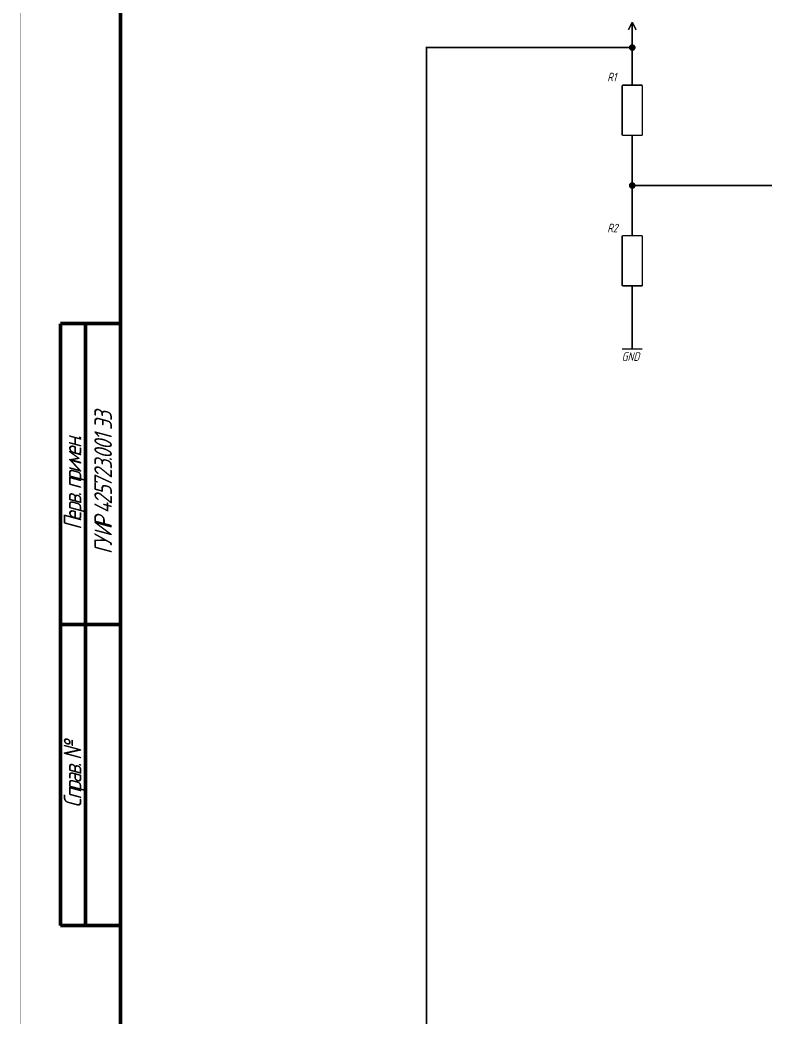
# Model space of a CAD drawing. Header units: millimetres. Extents: x 0 to 841, y 0 to 594.
# Drawn here: x 0 to 148.5, y 153.8 to 352.5 of the extents above; entities that cross this region are included whole.
import ezdxf

# ---------------------------------------------------------------- set-up
doc = ezdxf.new("R2010")
doc.units = ezdxf.units.MM
doc.layers.add('Sheet', color=255, linetype='Continuous')
doc.styles.get("Standard").update_dxf_attribs({"font": '', "oblique": 15})
doc.styles.get('Standard').set_extended_font_data('GOST type A')

msp = doc.modelspace()

# ---------------------------------------------------------------- linework, layer by layer
at = {"layer": 'Sheet', "color": 18, "true_color": 0x000000, "const_width": 0.0991}
msp.add_lwpolyline([(0, 593.96), (0, 0), (841, 0), (841, 593.96), (0, 593.96), (0, 593.96)], close=True, dxfattribs=at)
msp.add_lwpolyline([(0, 593.96), (0, 0), (841, 0), (841, 593.96), (0, 593.96), (0, 593.96)], close=True, dxfattribs=at)
at = {"layer": 'Sheet', "color": 18, "true_color": 0x000000}
for points, const_width in [([(20, 5.02), (20, 588.96)], 0.749), ([(122, 352.03), (121.24, 350.51)], 0.3), ([(122, 352.03), (122.77, 350.51)], 0.3), ([(122, 349.49), (122, 352.03)], 0.3), ([(122, 349.49), (122, 346.99), (122, 344.5)], 0.3), ([(78.51, 72.01), (78.51, 72.01), (81, 72.01), (81, 74.52), (81, 74.52), (81, 346.99), (122.01, 346.99)], 0.3), ([(121.5, 346.99), (121.5, 347.02), (121.5, 347.05), (121.51, 347.07), (121.51, 347.09), (121.51, 347.12), (121.52, 347.14), (121.53, 347.17), (121.54, 347.19), (121.54, 347.22), (121.56, 347.24), (121.57, 347.25), (121.59, 347.27), (121.6, 347.3), (121.61, 347.32), (121.63, 347.33), (121.65, 347.35), (121.67, 347.36), (121.68, 347.38), (121.7, 347.4), (121.72, 347.41), (121.75, 347.43), (121.76, 347.44), (121.78, 347.45), (121.8, 347.45), (121.82, 347.46), (121.86, 347.47), (121.88, 347.49), (121.9, 347.49), (121.93, 347.49), (121.95, 347.5), (121.98, 347.5), (122, 347.5)], 0.3), ([(121.5, 346.99), (121.5, 347.02), (121.5, 347.05), (121.51, 347.07), (121.51, 347.09), (121.51, 347.12), (121.52, 347.14), (121.53, 347.17), (121.54, 347.19), (121.54, 347.22), (121.56, 347.24), (121.57, 347.25), (121.59, 347.27), (121.6, 347.3), (121.61, 347.32), (121.63, 347.33), (121.65, 347.35), (121.67, 347.36), (121.68, 347.38), (121.7, 347.4), (121.72, 347.41), (121.75, 347.43), (121.76, 347.44), (121.78, 347.45), (121.8, 347.45), (121.82, 347.46), (121.86, 347.47), (121.88, 347.49), (121.9, 347.49), (121.93, 347.49), (121.95, 347.5), (121.98, 347.5), (122, 347.5)], 0.3), ([(121.5, 346.99), (121.5, 347.02), (121.5, 347.05), (121.51, 347.07), (121.51, 347.09), (121.51, 347.12), (121.52, 347.14), (121.53, 347.17), (121.54, 347.19), (121.54, 347.22), (121.56, 347.24), (121.57, 347.25), (121.59, 347.27), (121.6, 347.3), (121.61, 347.32), (121.63, 347.33), (121.65, 347.35), (121.67, 347.36), (121.68, 347.38), (121.7, 347.4), (121.72, 347.41), (121.75, 347.43), (121.76, 347.44), (121.78, 347.45), (121.8, 347.45), (121.82, 347.46), (121.86, 347.47), (121.88, 347.49), (121.9, 347.49), (121.93, 347.49), (121.95, 347.5), (121.98, 347.5), (122, 347.5)], 0.3), ([(121.5, 346.99), (121.5, 347.02), (121.5, 347.05), (121.51, 347.07), (121.51, 347.09), (121.51, 347.12), (121.52, 347.14), (121.53, 347.17), (121.54, 347.19), (121.54, 347.22), (121.56, 347.24), (121.57, 347.25), (121.59, 347.27), (121.6, 347.3), (121.61, 347.32), (121.63, 347.33), (121.65, 347.35), (121.67, 347.36), (121.68, 347.38), (121.7, 347.4), (121.72, 347.41), (121.75, 347.43), (121.76, 347.44), (121.78, 347.45), (121.8, 347.45), (121.82, 347.46), (121.86, 347.47), (121.88, 347.49), (121.9, 347.49), (121.93, 347.49), (121.95, 347.5), (121.98, 347.5), (122, 347.5)], 0.3), ([(121.5, 346.99), (121.5, 347.02), (121.5, 347.05), (121.51, 347.07), (121.51, 347.09), (121.51, 347.12), (121.52, 347.14), (121.53, 347.17), (121.54, 347.19), (121.54, 347.22), (121.56, 347.24), (121.57, 347.25), (121.59, 347.27), (121.6, 347.3), (121.61, 347.32), (121.63, 347.33), (121.65, 347.35), (121.67, 347.36), (121.68, 347.38), (121.7, 347.4), (121.72, 347.41), (121.75, 347.43), (121.76, 347.44), (121.78, 347.45), (121.8, 347.45), (121.82, 347.46), (121.86, 347.47), (121.88, 347.49), (121.9, 347.49), (121.93, 347.49), (121.95, 347.5), (121.98, 347.5), (122, 347.5)], 0.3), ([(121.5, 346.99), (121.5, 347.02), (121.5, 347.05), (121.51, 347.07), (121.51, 347.09), (121.51, 347.12), (121.52, 347.14), (121.53, 347.17), (121.54, 347.19), (121.54, 347.22), (121.56, 347.24), (121.57, 347.25), (121.59, 347.27), (121.6, 347.3), (121.61, 347.32), (121.63, 347.33), (121.65, 347.35), (121.67, 347.36), (121.68, 347.38), (121.7, 347.4), (121.72, 347.41), (121.75, 347.43), (121.76, 347.44), (121.78, 347.45), (121.8, 347.45), (121.82, 347.46), (121.86, 347.47), (121.88, 347.49), (121.9, 347.49), (121.93, 347.49), (121.95, 347.5), (121.98, 347.5), (122, 347.5)], 0.3), ([(121.5, 346.99), (121.5, 347.02), (121.5, 347.05), (121.51, 347.07), (121.51, 347.09), (121.51, 347.12), (121.52, 347.14), (121.53, 347.17), (121.54, 347.19), (121.54, 347.22), (121.56, 347.24), (121.57, 347.25), (121.59, 347.27), (121.6, 347.3), (121.61, 347.32), (121.63, 347.33), (121.65, 347.35), (121.67, 347.36), (121.68, 347.38), (121.7, 347.4), (121.72, 347.41), (121.75, 347.43), (121.76, 347.44), (121.78, 347.45), (121.8, 347.45), (121.82, 347.46), (121.86, 347.47), (121.88, 347.49), (121.9, 347.49), (121.93, 347.49), (121.95, 347.5), (121.98, 347.5), (122, 347.5)], 0.3), ([(121.5, 346.99), (121.5, 347.02), (121.5, 347.05), (121.51, 347.07), (121.51, 347.09), (121.51, 347.12), (121.52, 347.14), (121.53, 347.17), (121.54, 347.19), (121.54, 347.22), (121.56, 347.24), (121.57, 347.25), (121.59, 347.27), (121.6, 347.3), (121.61, 347.32), (121.63, 347.33), (121.65, 347.35), (121.67, 347.36), (121.68, 347.38), (121.7, 347.4), (121.72, 347.41), (121.75, 347.43), (121.76, 347.44), (121.78, 347.45), (121.8, 347.45), (121.82, 347.46), (121.86, 347.47), (121.88, 347.49), (121.9, 347.49), (121.93, 347.49), (121.95, 347.5), (121.98, 347.5), (122, 347.5)], 0.3), ([(122, 346.48), (121.98, 346.48), (121.95, 346.48), (121.93, 346.49), (121.9, 346.49), (121.88, 346.49), (121.86, 346.5), (121.82, 346.51), (121.8, 346.52), (121.78, 346.53), (121.76, 346.54), (121.75, 346.56), (121.72, 346.57), (121.7, 346.58), (121.68, 346.6), (121.67, 346.61), (121.65, 346.63), (121.63, 346.65), (121.61, 346.67), (121.6, 346.69), (121.59, 346.7), (121.57, 346.72), (121.56, 346.75), (121.54, 346.77), (121.54, 346.79), (121.53, 346.81), (121.52, 346.84), (121.51, 346.87), (121.51, 346.89), (121.51, 346.91), (121.5, 346.94), (121.5, 346.97), (121.5, 346.99)], 0.3), ([(121.5, 346.99), (121.5, 346.99)], 0.3), ([(122, 346.48), (121.98, 346.48), (121.95, 346.48), (121.93, 346.49), (121.9, 346.49), (121.88, 346.49), (121.86, 346.5), (121.82, 346.51), (121.8, 346.52), (121.78, 346.53), (121.76, 346.54), (121.75, 346.56), (121.72, 346.57), (121.7, 346.58), (121.68, 346.6), (121.67, 346.61), (121.65, 346.63), (121.63, 346.65), (121.61, 346.67), (121.6, 346.69), (121.59, 346.7), (121.57, 346.72), (121.56, 346.75), (121.54, 346.77), (121.54, 346.79), (121.53, 346.81), (121.52, 346.84), (121.51, 346.87), (121.51, 346.89), (121.51, 346.91), (121.5, 346.94), (121.5, 346.97), (121.5, 346.99)], 0.3), ([(121.5, 346.99), (121.5, 346.99)], 0.3), ([(122, 346.48), (121.98, 346.48), (121.95, 346.48), (121.93, 346.49), (121.9, 346.49), (121.88, 346.49), (121.86, 346.5), (121.82, 346.51), (121.8, 346.52), (121.78, 346.53), (121.76, 346.54), (121.75, 346.56), (121.72, 346.57), (121.7, 346.58), (121.68, 346.6), (121.67, 346.61), (121.65, 346.63), (121.63, 346.65), (121.61, 346.67), (121.6, 346.69), (121.59, 346.7), (121.57, 346.72), (121.56, 346.75), (121.54, 346.77), (121.54, 346.79), (121.53, 346.81), (121.52, 346.84), (121.51, 346.87), (121.51, 346.89), (121.51, 346.91), (121.5, 346.94), (121.5, 346.97), (121.5, 346.99)], 0.3), ([(121.5, 346.99), (121.5, 346.99)], 0.3), ([(122, 346.48), (121.98, 346.48), (121.95, 346.48), (121.93, 346.49), (121.9, 346.49), (121.88, 346.49), (121.86, 346.5), (121.82, 346.51), (121.8, 346.52), (121.78, 346.53), (121.76, 346.54), (121.75, 346.56), (121.72, 346.57), (121.7, 346.58), (121.68, 346.6), (121.67, 346.61), (121.65, 346.63), (121.63, 346.65), (121.61, 346.67), (121.6, 346.69), (121.59, 346.7), (121.57, 346.72), (121.56, 346.75), (121.54, 346.77), (121.54, 346.79), (121.53, 346.81), (121.52, 346.84), (121.51, 346.87), (121.51, 346.89), (121.51, 346.91), (121.5, 346.94), (121.5, 346.97), (121.5, 346.99)], 0.3), ([(121.5, 346.99), (121.5, 346.99)], 0.3), ([(122, 346.48), (121.98, 346.48), (121.95, 346.48), (121.93, 346.49), (121.9, 346.49), (121.88, 346.49), (121.86, 346.5), (121.82, 346.51), (121.8, 346.52), (121.78, 346.53), (121.76, 346.54), (121.75, 346.56), (121.72, 346.57), (121.7, 346.58), (121.68, 346.6), (121.67, 346.61), (121.65, 346.63), (121.63, 346.65), (121.61, 346.67), (121.6, 346.69), (121.59, 346.7), (121.57, 346.72), (121.56, 346.75), (121.54, 346.77), (121.54, 346.79), (121.53, 346.81), (121.52, 346.84), (121.51, 346.87), (121.51, 346.89), (121.51, 346.91), (121.5, 346.94), (121.5, 346.97), (121.5, 346.99)], 0.3), ([(121.5, 346.99), (121.5, 346.99)], 0.3), ([(122, 346.48), (121.98, 346.48), (121.95, 346.48), (121.93, 346.49), (121.9, 346.49), (121.88, 346.49), (121.86, 346.5), (121.82, 346.51), (121.8, 346.52), (121.78, 346.53), (121.76, 346.54), (121.75, 346.56), (121.72, 346.57), (121.7, 346.58), (121.68, 346.6), (121.67, 346.61), (121.65, 346.63), (121.63, 346.65), (121.61, 346.67), (121.6, 346.69), (121.59, 346.7), (121.57, 346.72), (121.56, 346.75), (121.54, 346.77), (121.54, 346.79), (121.53, 346.81), (121.52, 346.84), (121.51, 346.87), (121.51, 346.89), (121.51, 346.91), (121.5, 346.94), (121.5, 346.97), (121.5, 346.99)], 0.3), ([(121.5, 346.99), (121.5, 346.99)], 0.3), ([(122, 346.48), (121.98, 346.48), (121.95, 346.48), (121.93, 346.49), (121.9, 346.49), (121.88, 346.49), (121.86, 346.5), (121.82, 346.51), (121.8, 346.52), (121.78, 346.53), (121.76, 346.54), (121.75, 346.56), (121.72, 346.57), (121.7, 346.58), (121.68, 346.6), (121.67, 346.61), (121.65, 346.63), (121.63, 346.65), (121.61, 346.67), (121.6, 346.69), (121.59, 346.7), (121.57, 346.72), (121.56, 346.75), (121.54, 346.77), (121.54, 346.79), (121.53, 346.81), (121.52, 346.84), (121.51, 346.87), (121.51, 346.89), (121.51, 346.91), (121.5, 346.94), (121.5, 346.97), (121.5, 346.99)], 0.3), ([(121.5, 346.99), (121.5, 346.99)], 0.3), ([(122, 346.48), (121.98, 346.48), (121.95, 346.48), (121.93, 346.49), (121.9, 346.49), (121.88, 346.49), (121.86, 346.5), (121.82, 346.51), (121.8, 346.52), (121.78, 346.53), (121.76, 346.54), (121.75, 346.56), (121.72, 346.57), (121.7, 346.58), (121.68, 346.6), (121.67, 346.61), (121.65, 346.63), (121.63, 346.65), (121.61, 346.67), (121.6, 346.69), (121.59, 346.7), (121.57, 346.72), (121.56, 346.75), (121.54, 346.77), (121.54, 346.79), (121.53, 346.81), (121.52, 346.84), (121.51, 346.87), (121.51, 346.89), (121.51, 346.91), (121.5, 346.94), (121.5, 346.97), (121.5, 346.99)], 0.3), ([(121.5, 346.99), (121.5, 346.99)], 0.3), ([(122, 347.5), (122, 347.5)], 0.3), ([(122, 347.5), (122.03, 347.5), (122.06, 347.5), (122.08, 347.49), (122.1, 347.49), (122.13, 347.49), (122.16, 347.47), (122.18, 347.46), (122.21, 347.45), (122.23, 347.45), (122.25, 347.44), (122.27, 347.43), (122.29, 347.41), (122.31, 347.4), (122.33, 347.38), (122.35, 347.36), (122.36, 347.35), (122.38, 347.33), (122.4, 347.32), (122.42, 347.3), (122.43, 347.27), (122.44, 347.25), (122.45, 347.24), (122.46, 347.22), (122.47, 347.19), (122.49, 347.17), (122.5, 347.14), (122.51, 347.12), (122.51, 347.09), (122.51, 347.07), (122.52, 347.05), (122.52, 347.02), (122.52, 346.99)], 0.3), ([(122, 347.5), (122, 347.5)], 0.3), ([(122, 347.5), (122.03, 347.5), (122.06, 347.5), (122.08, 347.49), (122.1, 347.49), (122.13, 347.49), (122.16, 347.47), (122.18, 347.46), (122.21, 347.45), (122.23, 347.45), (122.25, 347.44), (122.27, 347.43), (122.29, 347.41), (122.31, 347.4), (122.33, 347.38), (122.35, 347.36), (122.36, 347.35), (122.38, 347.33), (122.4, 347.32), (122.42, 347.3), (122.43, 347.27), (122.44, 347.25), (122.45, 347.24), (122.46, 347.22), (122.47, 347.19), (122.49, 347.17), (122.5, 347.14), (122.51, 347.12), (122.51, 347.09), (122.51, 347.07), (122.52, 347.05), (122.52, 347.02), (122.52, 346.99)], 0.3), ([(122, 347.5), (122, 347.5)], 0.3), ([(122, 347.5), (122.03, 347.5), (122.06, 347.5), (122.08, 347.49), (122.1, 347.49), (122.13, 347.49), (122.16, 347.47), (122.18, 347.46), (122.21, 347.45), (122.23, 347.45), (122.25, 347.44), (122.27, 347.43), (122.29, 347.41), (122.31, 347.4), (122.33, 347.38), (122.35, 347.36), (122.36, 347.35), (122.38, 347.33), (122.4, 347.32), (122.42, 347.3), (122.43, 347.27), (122.44, 347.25), (122.45, 347.24), (122.46, 347.22), (122.47, 347.19), (122.49, 347.17), (122.5, 347.14), (122.51, 347.12), (122.51, 347.09), (122.51, 347.07), (122.52, 347.05), (122.52, 347.02), (122.52, 346.99)], 0.3), ([(122, 347.5), (122, 347.5)], 0.3), ([(122, 347.5), (122.03, 347.5), (122.06, 347.5), (122.08, 347.49), (122.1, 347.49), (122.13, 347.49), (122.16, 347.47), (122.18, 347.46), (122.21, 347.45), (122.23, 347.45), (122.25, 347.44), (122.27, 347.43), (122.29, 347.41), (122.31, 347.4), (122.33, 347.38), (122.35, 347.36), (122.36, 347.35), (122.38, 347.33), (122.4, 347.32), (122.42, 347.3), (122.43, 347.27), (122.44, 347.25), (122.45, 347.24), (122.46, 347.22), (122.47, 347.19), (122.49, 347.17), (122.5, 347.14), (122.51, 347.12), (122.51, 347.09), (122.51, 347.07), (122.52, 347.05), (122.52, 347.02), (122.52, 346.99)], 0.3), ([(122, 347.5), (122, 347.5)], 0.3), ([(122, 347.5), (122.03, 347.5), (122.06, 347.5), (122.08, 347.49), (122.1, 347.49), (122.13, 347.49), (122.16, 347.47), (122.18, 347.46), (122.21, 347.45), (122.23, 347.45), (122.25, 347.44), (122.27, 347.43), (122.29, 347.41), (122.31, 347.4), (122.33, 347.38), (122.35, 347.36), (122.36, 347.35), (122.38, 347.33), (122.4, 347.32), (122.42, 347.3), (122.43, 347.27), (122.44, 347.25), (122.45, 347.24), (122.46, 347.22), (122.47, 347.19), (122.49, 347.17), (122.5, 347.14), (122.51, 347.12), (122.51, 347.09), (122.51, 347.07), (122.52, 347.05), (122.52, 347.02), (122.52, 346.99)], 0.3), ([(122, 347.5), (122, 347.5)], 0.3), ([(122, 347.5), (122.03, 347.5), (122.06, 347.5), (122.08, 347.49), (122.1, 347.49), (122.13, 347.49), (122.16, 347.47), (122.18, 347.46), (122.21, 347.45), (122.23, 347.45), (122.25, 347.44), (122.27, 347.43), (122.29, 347.41), (122.31, 347.4), (122.33, 347.38), (122.35, 347.36), (122.36, 347.35), (122.38, 347.33), (122.4, 347.32), (122.42, 347.3), (122.43, 347.27), (122.44, 347.25), (122.45, 347.24), (122.46, 347.22), (122.47, 347.19), (122.49, 347.17), (122.5, 347.14), (122.51, 347.12), (122.51, 347.09), (122.51, 347.07), (122.52, 347.05), (122.52, 347.02), (122.52, 346.99)], 0.3), ([(122, 347.5), (122, 347.5)], 0.3), ([(122, 347.5), (122.03, 347.5), (122.06, 347.5), (122.08, 347.49), (122.1, 347.49), (122.13, 347.49), (122.16, 347.47), (122.18, 347.46), (122.21, 347.45), (122.23, 347.45), (122.25, 347.44), (122.27, 347.43), (122.29, 347.41), (122.31, 347.4), (122.33, 347.38), (122.35, 347.36), (122.36, 347.35), (122.38, 347.33), (122.4, 347.32), (122.42, 347.3), (122.43, 347.27), (122.44, 347.25), (122.45, 347.24), (122.46, 347.22), (122.47, 347.19), (122.49, 347.17), (122.5, 347.14), (122.51, 347.12), (122.51, 347.09), (122.51, 347.07), (122.52, 347.05), (122.52, 347.02), (122.52, 346.99)], 0.3), ([(122, 347.5), (122, 347.5)], 0.3), ([(122, 347.5), (122.03, 347.5), (122.06, 347.5), (122.08, 347.49), (122.1, 347.49), (122.13, 347.49), (122.16, 347.47), (122.18, 347.46), (122.21, 347.45), (122.23, 347.45), (122.25, 347.44), (122.27, 347.43), (122.29, 347.41), (122.31, 347.4), (122.33, 347.38), (122.35, 347.36), (122.36, 347.35), (122.38, 347.33), (122.4, 347.32), (122.42, 347.3), (122.43, 347.27), (122.44, 347.25), (122.45, 347.24), (122.46, 347.22), (122.47, 347.19), (122.49, 347.17), (122.5, 347.14), (122.51, 347.12), (122.51, 347.09), (122.51, 347.07), (122.52, 347.05), (122.52, 347.02), (122.52, 346.99)], 0.3), ([(122.52, 346.99), (122.52, 346.97), (122.52, 346.94), (122.51, 346.91), (122.51, 346.89), (122.51, 346.87), (122.5, 346.84), (122.49, 346.81), (122.47, 346.79), (122.46, 346.77), (122.45, 346.75), (122.44, 346.72), (122.43, 346.7), (122.42, 346.69), (122.4, 346.67), (122.38, 346.65), (122.36, 346.63), (122.35, 346.61), (122.33, 346.6), (122.31, 346.58), (122.29, 346.57), (122.27, 346.56), (122.25, 346.54), (122.23, 346.53), (122.21, 346.52), (122.18, 346.51), (122.16, 346.5), (122.13, 346.49), (122.1, 346.49), (122.08, 346.49), (122.06, 346.48), (122.03, 346.48), (122, 346.48)], 0.3), ([(122.52, 346.99), (122.52, 346.97), (122.52, 346.94), (122.51, 346.91), (122.51, 346.89), (122.51, 346.87), (122.5, 346.84), (122.49, 346.81), (122.47, 346.79), (122.46, 346.77), (122.45, 346.75), (122.44, 346.72), (122.43, 346.7), (122.42, 346.69), (122.4, 346.67), (122.38, 346.65), (122.36, 346.63), (122.35, 346.61), (122.33, 346.6), (122.31, 346.58), (122.29, 346.57), (122.27, 346.56), (122.25, 346.54), (122.23, 346.53), (122.21, 346.52), (122.18, 346.51), (122.16, 346.5), (122.13, 346.49), (122.1, 346.49), (122.08, 346.49), (122.06, 346.48), (122.03, 346.48), (122, 346.48)], 0.3), ([(122.52, 346.99), (122.52, 346.97), (122.52, 346.94), (122.51, 346.91), (122.51, 346.89), (122.51, 346.87), (122.5, 346.84), (122.49, 346.81), (122.47, 346.79), (122.46, 346.77), (122.45, 346.75), (122.44, 346.72), (122.43, 346.7), (122.42, 346.69), (122.4, 346.67), (122.38, 346.65), (122.36, 346.63), (122.35, 346.61), (122.33, 346.6), (122.31, 346.58), (122.29, 346.57), (122.27, 346.56), (122.25, 346.54), (122.23, 346.53), (122.21, 346.52), (122.18, 346.51), (122.16, 346.5), (122.13, 346.49), (122.1, 346.49), (122.08, 346.49), (122.06, 346.48), (122.03, 346.48), (122, 346.48)], 0.3), ([(122.52, 346.99), (122.52, 346.97), (122.52, 346.94), (122.51, 346.91), (122.51, 346.89), (122.51, 346.87), (122.5, 346.84), (122.49, 346.81), (122.47, 346.79), (122.46, 346.77), (122.45, 346.75), (122.44, 346.72), (122.43, 346.7), (122.42, 346.69), (122.4, 346.67), (122.38, 346.65), (122.36, 346.63), (122.35, 346.61), (122.33, 346.6), (122.31, 346.58), (122.29, 346.57), (122.27, 346.56), (122.25, 346.54), (122.23, 346.53), (122.21, 346.52), (122.18, 346.51), (122.16, 346.5), (122.13, 346.49), (122.1, 346.49), (122.08, 346.49), (122.06, 346.48), (122.03, 346.48), (122, 346.48)], 0.3), ([(122.52, 346.99), (122.52, 346.97), (122.52, 346.94), (122.51, 346.91), (122.51, 346.89), (122.51, 346.87), (122.5, 346.84), (122.49, 346.81), (122.47, 346.79), (122.46, 346.77), (122.45, 346.75), (122.44, 346.72), (122.43, 346.7), (122.42, 346.69), (122.4, 346.67), (122.38, 346.65), (122.36, 346.63), (122.35, 346.61), (122.33, 346.6), (122.31, 346.58), (122.29, 346.57), (122.27, 346.56), (122.25, 346.54), (122.23, 346.53), (122.21, 346.52), (122.18, 346.51), (122.16, 346.5), (122.13, 346.49), (122.1, 346.49), (122.08, 346.49), (122.06, 346.48), (122.03, 346.48), (122, 346.48)], 0.3), ([(122.52, 346.99), (122.52, 346.97), (122.52, 346.94), (122.51, 346.91), (122.51, 346.89), (122.51, 346.87), (122.5, 346.84), (122.49, 346.81), (122.47, 346.79), (122.46, 346.77), (122.45, 346.75), (122.44, 346.72), (122.43, 346.7), (122.42, 346.69), (122.4, 346.67), (122.38, 346.65), (122.36, 346.63), (122.35, 346.61), (122.33, 346.6), (122.31, 346.58), (122.29, 346.57), (122.27, 346.56), (122.25, 346.54), (122.23, 346.53), (122.21, 346.52), (122.18, 346.51), (122.16, 346.5), (122.13, 346.49), (122.1, 346.49), (122.08, 346.49), (122.06, 346.48), (122.03, 346.48), (122, 346.48)], 0.3), ([(122.52, 346.99), (122.52, 346.97), (122.52, 346.94), (122.51, 346.91), (122.51, 346.89), (122.51, 346.87), (122.5, 346.84), (122.49, 346.81), (122.47, 346.79), (122.46, 346.77), (122.45, 346.75), (122.44, 346.72), (122.43, 346.7), (122.42, 346.69), (122.4, 346.67), (122.38, 346.65), (122.36, 346.63), (122.35, 346.61), (122.33, 346.6), (122.31, 346.58), (122.29, 346.57), (122.27, 346.56), (122.25, 346.54), (122.23, 346.53), (122.21, 346.52), (122.18, 346.51), (122.16, 346.5), (122.13, 346.49), (122.1, 346.49), (122.08, 346.49), (122.06, 346.48), (122.03, 346.48), (122, 346.48)], 0.3), ([(122.52, 346.99), (122.52, 346.97), (122.52, 346.94), (122.51, 346.91), (122.51, 346.89), (122.51, 346.87), (122.5, 346.84), (122.49, 346.81), (122.47, 346.79), (122.46, 346.77), (122.45, 346.75), (122.44, 346.72), (122.43, 346.7), (122.42, 346.69), (122.4, 346.67), (122.38, 346.65), (122.36, 346.63), (122.35, 346.61), (122.33, 346.6), (122.31, 346.58), (122.29, 346.57), (122.27, 346.56), (122.25, 346.54), (122.23, 346.53), (122.21, 346.52), (122.18, 346.51), (122.16, 346.5), (122.13, 346.49), (122.1, 346.49), (122.08, 346.49), (122.06, 346.48), (122.03, 346.48), (122, 346.48)], 0.3), ([(122.52, 346.99), (122.52, 346.99), (122.52, 346.99), (122.52, 346.99), (122.52, 346.99), (122.52, 346.99), (122.52, 346.99), (122.52, 346.99), (122.52, 346.99), (122.52, 346.99), (122.52, 346.99), (122.52, 346.99), (122.52, 346.99), (122.52, 346.99), (122.52, 346.99), (122.52, 346.99), (122.52, 346.99), (122.52, 346.99), (122.52, 346.99), (122.52, 346.99), (122.52, 346.99), (122.52, 346.99), (122.52, 346.99), (122.52, 346.99), (122.52, 346.99), (122.52, 346.99), (122.52, 346.99), (122.52, 346.99), (122.52, 346.99), (122.52, 346.99), (122.52, 346.99), (122.52, 346.99), (122.52, 346.99)], 0.3), ([(122.52, 346.99), (122.52, 346.99)], 0.3), ([(122.52, 346.99), (122.52, 346.99), (122.52, 346.99), (122.52, 346.99), (122.52, 346.99), (122.52, 346.99), (122.52, 346.99), (122.52, 346.99), (122.52, 346.99), (122.52, 346.99), (122.52, 346.99), (122.52, 346.99), (122.52, 346.99), (122.52, 346.99), (122.52, 346.99), (122.52, 346.99), (122.52, 346.99), (122.52, 346.99), (122.52, 346.99), (122.52, 346.99), (122.52, 346.99), (122.52, 346.99), (122.52, 346.99), (122.52, 346.99), (122.52, 346.99), (122.52, 346.99), (122.52, 346.99), (122.52, 346.99), (122.52, 346.99), (122.52, 346.99), (122.52, 346.99), (122.52, 346.99), (122.52, 346.99)], 0.3), ([(122.52, 346.99), (122.52, 346.99)], 0.3), ([(122.52, 346.99), (122.52, 346.99), (122.52, 346.99), (122.52, 346.99), (122.52, 346.99), (122.52, 346.99), (122.52, 346.99), (122.52, 346.99), (122.52, 346.99), (122.52, 346.99), (122.52, 346.99), (122.52, 346.99), (122.52, 346.99), (122.52, 346.99), (122.52, 346.99), (122.52, 346.99), (122.52, 346.99), (122.52, 346.99), (122.52, 346.99), (122.52, 346.99), (122.52, 346.99), (122.52, 346.99), (122.52, 346.99), (122.52, 346.99), (122.52, 346.99), (122.52, 346.99), (122.52, 346.99), (122.52, 346.99), (122.52, 346.99), (122.52, 346.99), (122.52, 346.99), (122.52, 346.99), (122.52, 346.99)], 0.3), ([(122.52, 346.99), (122.52, 346.99)], 0.3), ([(122.52, 346.99), (122.52, 346.99), (122.52, 346.99), (122.52, 346.99), (122.52, 346.99), (122.52, 346.99), (122.52, 346.99), (122.52, 346.99), (122.52, 346.99), (122.52, 346.99), (122.52, 346.99), (122.52, 346.99), (122.52, 346.99), (122.52, 346.99), (122.52, 346.99), (122.52, 346.99), (122.52, 346.99), (122.52, 346.99), (122.52, 346.99), (122.52, 346.99), (122.52, 346.99), (122.52, 346.99), (122.52, 346.99), (122.52, 346.99), (122.52, 346.99), (122.52, 346.99), (122.52, 346.99), (122.52, 346.99), (122.52, 346.99), (122.52, 346.99), (122.52, 346.99), (122.52, 346.99), (122.52, 346.99)], 0.3), ([(122.52, 346.99), (122.52, 346.99)], 0.3), ([(122.52, 346.99), (122.52, 346.99), (122.52, 346.99), (122.52, 346.99), (122.52, 346.99), (122.52, 346.99), (122.52, 346.99), (122.52, 346.99), (122.52, 346.99), (122.52, 346.99), (122.52, 346.99), (122.52, 346.99), (122.52, 346.99), (122.52, 346.99), (122.52, 346.99), (122.52, 346.99), (122.52, 346.99), (122.52, 346.99), (122.52, 346.99), (122.52, 346.99), (122.52, 346.99), (122.52, 346.99), (122.52, 346.99), (122.52, 346.99), (122.52, 346.99), (122.52, 346.99), (122.52, 346.99), (122.52, 346.99), (122.52, 346.99), (122.52, 346.99), (122.52, 346.99), (122.52, 346.99), (122.52, 346.99)], 0.3), ([(122.52, 346.99), (122.52, 346.99)], 0.3), ([(122.52, 346.99), (122.52, 346.99), (122.52, 346.99), (122.52, 346.99), (122.52, 346.99), (122.52, 346.99), (122.52, 346.99), (122.52, 346.99), (122.52, 346.99), (122.52, 346.99), (122.52, 346.99), (122.52, 346.99), (122.52, 346.99), (122.52, 346.99), (122.52, 346.99), (122.52, 346.99), (122.52, 346.99), (122.52, 346.99), (122.52, 346.99), (122.52, 346.99), (122.52, 346.99), (122.52, 346.99), (122.52, 346.99), (122.52, 346.99), (122.52, 346.99), (122.52, 346.99), (122.52, 346.99), (122.52, 346.99), (122.52, 346.99), (122.52, 346.99), (122.52, 346.99), (122.52, 346.99), (122.52, 346.99)], 0.3), ([(122.52, 346.99), (122.52, 346.99)], 0.3), ([(122.52, 346.99), (122.52, 346.99), (122.52, 346.99), (122.52, 346.99), (122.52, 346.99), (122.52, 346.99), (122.52, 346.99), (122.52, 346.99), (122.52, 346.99), (122.52, 346.99), (122.52, 346.99), (122.52, 346.99), (122.52, 346.99), (122.52, 346.99), (122.52, 346.99), (122.52, 346.99), (122.52, 346.99), (122.52, 346.99), (122.52, 346.99), (122.52, 346.99), (122.52, 346.99), (122.52, 346.99), (122.52, 346.99), (122.52, 346.99), (122.52, 346.99), (122.52, 346.99), (122.52, 346.99), (122.52, 346.99), (122.52, 346.99), (122.52, 346.99), (122.52, 346.99), (122.52, 346.99), (122.52, 346.99)], 0.3), ([(122.52, 346.99), (122.52, 346.99)], 0.3), ([(122.52, 346.99), (122.52, 346.99), (122.52, 346.99), (122.52, 346.99), (122.52, 346.99), (122.52, 346.99), (122.52, 346.99), (122.52, 346.99), (122.52, 346.99), (122.52, 346.99), (122.52, 346.99), (122.52, 346.99), (122.52, 346.99), (122.52, 346.99), (122.52, 346.99), (122.52, 346.99), (122.52, 346.99), (122.52, 346.99), (122.52, 346.99), (122.52, 346.99), (122.52, 346.99), (122.52, 346.99), (122.52, 346.99), (122.52, 346.99), (122.52, 346.99), (122.52, 346.99), (122.52, 346.99), (122.52, 346.99), (122.52, 346.99), (122.52, 346.99), (122.52, 346.99), (122.52, 346.99), (122.52, 346.99)], 0.3), ([(122.52, 346.99), (122.52, 346.99)], 0.3), ([(122, 339.49), (122, 344.5)], 0.3), ([(124.01, 339.49), (120.01, 339.49)], 0.3), ([(120.01, 339.49), (120.01, 329.49)], 0.3), ([(124.01, 329.49), (124.01, 339.49)], 0.3), ([(120.01, 329.49), (124.01, 329.49)], 0.3), ([(122, 329.49), (122, 324.49)], 0.3), ([(179.51, 319.49), (122, 319.49), (122, 324.49)], 0.3), ([(121.5, 319.49), (121.5, 319.51), (121.5, 319.54), (121.51, 319.57), (121.51, 319.59), (121.51, 319.61), (121.52, 319.64), (121.53, 319.67), (121.54, 319.69), (121.54, 319.71), (121.56, 319.73), (121.57, 319.76), (121.59, 319.78), (121.6, 319.79), (121.61, 319.81), (121.63, 319.83), (121.65, 319.85), (121.67, 319.87), (121.68, 319.88), (121.7, 319.9), (121.72, 319.91), (121.75, 319.92), (121.76, 319.94), (121.78, 319.95), (121.8, 319.96), (121.82, 319.97), (121.86, 319.98), (121.88, 319.99), (121.9, 319.99), (121.93, 319.99), (121.95, 320), (121.98, 320), (122, 320)], 0.3), ([(121.5, 319.49), (121.5, 319.51), (121.5, 319.54), (121.51, 319.57), (121.51, 319.59), (121.51, 319.61), (121.52, 319.64), (121.53, 319.67), (121.54, 319.69), (121.54, 319.71), (121.56, 319.73), (121.57, 319.76), (121.59, 319.78), (121.6, 319.79), (121.61, 319.81), (121.63, 319.83), (121.65, 319.85), (121.67, 319.87), (121.68, 319.88), (121.7, 319.9), (121.72, 319.91), (121.75, 319.92), (121.76, 319.94), (121.78, 319.95), (121.8, 319.96), (121.82, 319.97), (121.86, 319.98), (121.88, 319.99), (121.9, 319.99), (121.93, 319.99), (121.95, 320), (121.98, 320), (122, 320)], 0.3), ([(121.5, 319.49), (121.5, 319.51), (121.5, 319.54), (121.51, 319.57), (121.51, 319.59), (121.51, 319.61), (121.52, 319.64), (121.53, 319.67), (121.54, 319.69), (121.54, 319.71), (121.56, 319.73), (121.57, 319.76), (121.59, 319.78), (121.6, 319.79), (121.61, 319.81), (121.63, 319.83), (121.65, 319.85), (121.67, 319.87), (121.68, 319.88), (121.7, 319.9), (121.72, 319.91), (121.75, 319.92), (121.76, 319.94), (121.78, 319.95), (121.8, 319.96), (121.82, 319.97), (121.86, 319.98), (121.88, 319.99), (121.9, 319.99), (121.93, 319.99), (121.95, 320), (121.98, 320), (122, 320)], 0.3), ([(121.5, 319.49), (121.5, 319.51), (121.5, 319.54), (121.51, 319.57), (121.51, 319.59), (121.51, 319.61), (121.52, 319.64), (121.53, 319.67), (121.54, 319.69), (121.54, 319.71), (121.56, 319.73), (121.57, 319.76), (121.59, 319.78), (121.6, 319.79), (121.61, 319.81), (121.63, 319.83), (121.65, 319.85), (121.67, 319.87), (121.68, 319.88), (121.7, 319.9), (121.72, 319.91), (121.75, 319.92), (121.76, 319.94), (121.78, 319.95), (121.8, 319.96), (121.82, 319.97), (121.86, 319.98), (121.88, 319.99), (121.9, 319.99), (121.93, 319.99), (121.95, 320), (121.98, 320), (122, 320)], 0.3), ([(121.5, 319.49), (121.5, 319.51), (121.5, 319.54), (121.51, 319.57), (121.51, 319.59), (121.51, 319.61), (121.52, 319.64), (121.53, 319.67), (121.54, 319.69), (121.54, 319.71), (121.56, 319.73), (121.57, 319.76), (121.59, 319.78), (121.6, 319.79), (121.61, 319.81), (121.63, 319.83), (121.65, 319.85), (121.67, 319.87), (121.68, 319.88), (121.7, 319.9), (121.72, 319.91), (121.75, 319.92), (121.76, 319.94), (121.78, 319.95), (121.8, 319.96), (121.82, 319.97), (121.86, 319.98), (121.88, 319.99), (121.9, 319.99), (121.93, 319.99), (121.95, 320), (121.98, 320), (122, 320)], 0.3), ([(121.5, 319.49), (121.5, 319.51), (121.5, 319.54), (121.51, 319.57), (121.51, 319.59), (121.51, 319.61), (121.52, 319.64), (121.53, 319.67), (121.54, 319.69), (121.54, 319.71), (121.56, 319.73), (121.57, 319.76), (121.59, 319.78), (121.6, 319.79), (121.61, 319.81), (121.63, 319.83), (121.65, 319.85), (121.67, 319.87), (121.68, 319.88), (121.7, 319.9), (121.72, 319.91), (121.75, 319.92), (121.76, 319.94), (121.78, 319.95), (121.8, 319.96), (121.82, 319.97), (121.86, 319.98), (121.88, 319.99), (121.9, 319.99), (121.93, 319.99), (121.95, 320), (121.98, 320), (122, 320)], 0.3), ([(121.5, 319.49), (121.5, 319.51), (121.5, 319.54), (121.51, 319.57), (121.51, 319.59), (121.51, 319.61), (121.52, 319.64), (121.53, 319.67), (121.54, 319.69), (121.54, 319.71), (121.56, 319.73), (121.57, 319.76), (121.59, 319.78), (121.6, 319.79), (121.61, 319.81), (121.63, 319.83), (121.65, 319.85), (121.67, 319.87), (121.68, 319.88), (121.7, 319.9), (121.72, 319.91), (121.75, 319.92), (121.76, 319.94), (121.78, 319.95), (121.8, 319.96), (121.82, 319.97), (121.86, 319.98), (121.88, 319.99), (121.9, 319.99), (121.93, 319.99), (121.95, 320), (121.98, 320), (122, 320)], 0.3), ([(121.5, 319.49), (121.5, 319.51), (121.5, 319.54), (121.51, 319.57), (121.51, 319.59), (121.51, 319.61), (121.52, 319.64), (121.53, 319.67), (121.54, 319.69), (121.54, 319.71), (121.56, 319.73), (121.57, 319.76), (121.59, 319.78), (121.6, 319.79), (121.61, 319.81), (121.63, 319.83), (121.65, 319.85), (121.67, 319.87), (121.68, 319.88), (121.7, 319.9), (121.72, 319.91), (121.75, 319.92), (121.76, 319.94), (121.78, 319.95), (121.8, 319.96), (121.82, 319.97), (121.86, 319.98), (121.88, 319.99), (121.9, 319.99), (121.93, 319.99), (121.95, 320), (121.98, 320), (122, 320)], 0.3), ([(122, 320), (122, 320)], 0.3), ([(122, 320), (122.03, 320), (122.06, 320), (122.08, 319.99), (122.1, 319.99), (122.13, 319.99), (122.16, 319.98), (122.18, 319.97), (122.21, 319.96), (122.23, 319.95), (122.25, 319.94), (122.27, 319.92), (122.29, 319.91), (122.31, 319.9), (122.33, 319.88), (122.35, 319.87), (122.36, 319.85), (122.38, 319.83), (122.4, 319.81), (122.42, 319.79), (122.43, 319.78), (122.44, 319.76), (122.45, 319.73), (122.46, 319.71), (122.47, 319.69), (122.49, 319.67), (122.5, 319.64), (122.51, 319.61), (122.51, 319.59), (122.51, 319.57), (122.52, 319.54), (122.52, 319.51), (122.52, 319.49)], 0.3), ([(122, 320), (122, 320)], 0.3), ([(122, 320), (122.03, 320), (122.06, 320), (122.08, 319.99), (122.1, 319.99), (122.13, 319.99), (122.16, 319.98), (122.18, 319.97), (122.21, 319.96), (122.23, 319.95), (122.25, 319.94), (122.27, 319.92), (122.29, 319.91), (122.31, 319.9), (122.33, 319.88), (122.35, 319.87), (122.36, 319.85), (122.38, 319.83), (122.4, 319.81), (122.42, 319.79), (122.43, 319.78), (122.44, 319.76), (122.45, 319.73), (122.46, 319.71), (122.47, 319.69), (122.49, 319.67), (122.5, 319.64), (122.51, 319.61), (122.51, 319.59), (122.51, 319.57), (122.52, 319.54), (122.52, 319.51), (122.52, 319.49)], 0.3), ([(122, 320), (122, 320)], 0.3), ([(122, 320), (122.03, 320), (122.06, 320), (122.08, 319.99), (122.1, 319.99), (122.13, 319.99), (122.16, 319.98), (122.18, 319.97), (122.21, 319.96), (122.23, 319.95), (122.25, 319.94), (122.27, 319.92), (122.29, 319.91), (122.31, 319.9), (122.33, 319.88), (122.35, 319.87), (122.36, 319.85), (122.38, 319.83), (122.4, 319.81), (122.42, 319.79), (122.43, 319.78), (122.44, 319.76), (122.45, 319.73), (122.46, 319.71), (122.47, 319.69), (122.49, 319.67), (122.5, 319.64), (122.51, 319.61), (122.51, 319.59), (122.51, 319.57), (122.52, 319.54), (122.52, 319.51), (122.52, 319.49)], 0.3), ([(122, 320), (122, 320)], 0.3), ([(122, 320), (122.03, 320), (122.06, 320), (122.08, 319.99), (122.1, 319.99), (122.13, 319.99), (122.16, 319.98), (122.18, 319.97), (122.21, 319.96), (122.23, 319.95), (122.25, 319.94), (122.27, 319.92), (122.29, 319.91), (122.31, 319.9), (122.33, 319.88), (122.35, 319.87), (122.36, 319.85), (122.38, 319.83), (122.4, 319.81), (122.42, 319.79), (122.43, 319.78), (122.44, 319.76), (122.45, 319.73), (122.46, 319.71), (122.47, 319.69), (122.49, 319.67), (122.5, 319.64), (122.51, 319.61), (122.51, 319.59), (122.51, 319.57), (122.52, 319.54), (122.52, 319.51), (122.52, 319.49)], 0.3), ([(122, 320), (122, 320)], 0.3), ([(122, 320), (122.03, 320), (122.06, 320), (122.08, 319.99), (122.1, 319.99), (122.13, 319.99), (122.16, 319.98), (122.18, 319.97), (122.21, 319.96), (122.23, 319.95), (122.25, 319.94), (122.27, 319.92), (122.29, 319.91), (122.31, 319.9), (122.33, 319.88), (122.35, 319.87), (122.36, 319.85), (122.38, 319.83), (122.4, 319.81), (122.42, 319.79), (122.43, 319.78), (122.44, 319.76), (122.45, 319.73), (122.46, 319.71), (122.47, 319.69), (122.49, 319.67), (122.5, 319.64), (122.51, 319.61), (122.51, 319.59), (122.51, 319.57), (122.52, 319.54), (122.52, 319.51), (122.52, 319.49)], 0.3), ([(122, 320), (122, 320)], 0.3), ([(122, 320), (122.03, 320), (122.06, 320), (122.08, 319.99), (122.1, 319.99), (122.13, 319.99), (122.16, 319.98), (122.18, 319.97), (122.21, 319.96), (122.23, 319.95), (122.25, 319.94), (122.27, 319.92), (122.29, 319.91), (122.31, 319.9), (122.33, 319.88), (122.35, 319.87), (122.36, 319.85), (122.38, 319.83), (122.4, 319.81), (122.42, 319.79), (122.43, 319.78), (122.44, 319.76), (122.45, 319.73), (122.46, 319.71), (122.47, 319.69), (122.49, 319.67), (122.5, 319.64), (122.51, 319.61), (122.51, 319.59), (122.51, 319.57), (122.52, 319.54), (122.52, 319.51), (122.52, 319.49)], 0.3), ([(122, 320), (122, 320)], 0.3), ([(122, 320), (122.03, 320), (122.06, 320), (122.08, 319.99), (122.1, 319.99), (122.13, 319.99), (122.16, 319.98), (122.18, 319.97), (122.21, 319.96), (122.23, 319.95), (122.25, 319.94), (122.27, 319.92), (122.29, 319.91), (122.31, 319.9), (122.33, 319.88), (122.35, 319.87), (122.36, 319.85), (122.38, 319.83), (122.4, 319.81), (122.42, 319.79), (122.43, 319.78), (122.44, 319.76), (122.45, 319.73), (122.46, 319.71), (122.47, 319.69), (122.49, 319.67), (122.5, 319.64), (122.51, 319.61), (122.51, 319.59), (122.51, 319.57), (122.52, 319.54), (122.52, 319.51), (122.52, 319.49)], 0.3), ([(122, 320), (122, 320)], 0.3), ([(122, 320), (122.03, 320), (122.06, 320), (122.08, 319.99), (122.1, 319.99), (122.13, 319.99), (122.16, 319.98), (122.18, 319.97), (122.21, 319.96), (122.23, 319.95), (122.25, 319.94), (122.27, 319.92), (122.29, 319.91), (122.31, 319.9), (122.33, 319.88), (122.35, 319.87), (122.36, 319.85), (122.38, 319.83), (122.4, 319.81), (122.42, 319.79), (122.43, 319.78), (122.44, 319.76), (122.45, 319.73), (122.46, 319.71), (122.47, 319.69), (122.49, 319.67), (122.5, 319.64), (122.51, 319.61), (122.51, 319.59), (122.51, 319.57), (122.52, 319.54), (122.52, 319.51), (122.52, 319.49)], 0.3), ([(122, 318.98), (121.98, 318.98), (121.95, 318.98), (121.93, 319), (121.9, 319), (121.88, 319), (121.86, 319.01), (121.82, 319.02), (121.8, 319.03), (121.78, 319.03), (121.76, 319.04), (121.75, 319.05), (121.72, 319.07), (121.7, 319.08), (121.68, 319.1), (121.67, 319.12), (121.65, 319.13), (121.63, 319.15), (121.61, 319.16), (121.6, 319.19), (121.59, 319.21), (121.57, 319.23), (121.56, 319.24), (121.54, 319.26), (121.54, 319.29), (121.53, 319.31), (121.52, 319.34), (121.51, 319.36), (121.51, 319.39), (121.51, 319.41), (121.5, 319.43), (121.5, 319.47), (121.5, 319.49)], 0.3), ([(121.5, 319.49), (121.5, 319.49)], 0.3), ([(122, 318.98), (121.98, 318.98), (121.95, 318.98), (121.93, 319), (121.9, 319), (121.88, 319), (121.86, 319.01), (121.82, 319.02), (121.8, 319.03), (121.78, 319.03), (121.76, 319.04), (121.75, 319.05), (121.72, 319.07), (121.7, 319.08), (121.68, 319.1), (121.67, 319.12), (121.65, 319.13), (121.63, 319.15), (121.61, 319.16), (121.6, 319.19), (121.59, 319.21), (121.57, 319.23), (121.56, 319.24), (121.54, 319.26), (121.54, 319.29), (121.53, 319.31), (121.52, 319.34), (121.51, 319.36), (121.51, 319.39), (121.51, 319.41), (121.5, 319.43), (121.5, 319.47), (121.5, 319.49)], 0.3), ([(121.5, 319.49), (121.5, 319.49)], 0.3), ([(122, 318.98), (121.98, 318.98), (121.95, 318.98), (121.93, 319), (121.9, 319), (121.88, 319), (121.86, 319.01), (121.82, 319.02), (121.8, 319.03), (121.78, 319.03), (121.76, 319.04), (121.75, 319.05), (121.72, 319.07), (121.7, 319.08), (121.68, 319.1), (121.67, 319.12), (121.65, 319.13), (121.63, 319.15), (121.61, 319.16), (121.6, 319.19), (121.59, 319.21), (121.57, 319.23), (121.56, 319.24), (121.54, 319.26), (121.54, 319.29), (121.53, 319.31), (121.52, 319.34), (121.51, 319.36), (121.51, 319.39), (121.51, 319.41), (121.5, 319.43), (121.5, 319.47), (121.5, 319.49)], 0.3), ([(121.5, 319.49), (121.5, 319.49)], 0.3), ([(122, 318.98), (121.98, 318.98), (121.95, 318.98), (121.93, 319), (121.9, 319), (121.88, 319), (121.86, 319.01), (121.82, 319.02), (121.8, 319.03), (121.78, 319.03), (121.76, 319.04), (121.75, 319.05), (121.72, 319.07), (121.7, 319.08), (121.68, 319.1), (121.67, 319.12), (121.65, 319.13), (121.63, 319.15), (121.61, 319.16), (121.6, 319.19), (121.59, 319.21), (121.57, 319.23), (121.56, 319.24), (121.54, 319.26), (121.54, 319.29), (121.53, 319.31), (121.52, 319.34), (121.51, 319.36), (121.51, 319.39), (121.51, 319.41), (121.5, 319.43), (121.5, 319.47), (121.5, 319.49)], 0.3), ([(121.5, 319.49), (121.5, 319.49)], 0.3), ([(122, 318.98), (121.98, 318.98), (121.95, 318.98), (121.93, 319), (121.9, 319), (121.88, 319), (121.86, 319.01), (121.82, 319.02), (121.8, 319.03), (121.78, 319.03), (121.76, 319.04), (121.75, 319.05), (121.72, 319.07), (121.7, 319.08), (121.68, 319.1), (121.67, 319.12), (121.65, 319.13), (121.63, 319.15), (121.61, 319.16), (121.6, 319.19), (121.59, 319.21), (121.57, 319.23), (121.56, 319.24), (121.54, 319.26), (121.54, 319.29), (121.53, 319.31), (121.52, 319.34), (121.51, 319.36), (121.51, 319.39), (121.51, 319.41), (121.5, 319.43), (121.5, 319.47), (121.5, 319.49)], 0.3), ([(121.5, 319.49), (121.5, 319.49)], 0.3), ([(122, 318.98), (121.98, 318.98), (121.95, 318.98), (121.93, 319), (121.9, 319), (121.88, 319), (121.86, 319.01), (121.82, 319.02), (121.8, 319.03), (121.78, 319.03), (121.76, 319.04), (121.75, 319.05), (121.72, 319.07), (121.7, 319.08), (121.68, 319.1), (121.67, 319.12), (121.65, 319.13), (121.63, 319.15), (121.61, 319.16), (121.6, 319.19), (121.59, 319.21), (121.57, 319.23), (121.56, 319.24), (121.54, 319.26), (121.54, 319.29), (121.53, 319.31), (121.52, 319.34), (121.51, 319.36), (121.51, 319.39), (121.51, 319.41), (121.5, 319.43), (121.5, 319.47), (121.5, 319.49)], 0.3), ([(121.5, 319.49), (121.5, 319.49)], 0.3), ([(122, 318.98), (121.98, 318.98), (121.95, 318.98), (121.93, 319), (121.9, 319), (121.88, 319), (121.86, 319.01), (121.82, 319.02), (121.8, 319.03), (121.78, 319.03), (121.76, 319.04), (121.75, 319.05), (121.72, 319.07), (121.7, 319.08), (121.68, 319.1), (121.67, 319.12), (121.65, 319.13), (121.63, 319.15), (121.61, 319.16), (121.6, 319.19), (121.59, 319.21), (121.57, 319.23), (121.56, 319.24), (121.54, 319.26), (121.54, 319.29), (121.53, 319.31), (121.52, 319.34), (121.51, 319.36), (121.51, 319.39), (121.51, 319.41), (121.5, 319.43), (121.5, 319.47), (121.5, 319.49)], 0.3), ([(121.5, 319.49), (121.5, 319.49)], 0.3), ([(122, 318.98), (121.98, 318.98), (121.95, 318.98), (121.93, 319), (121.9, 319), (121.88, 319), (121.86, 319.01), (121.82, 319.02), (121.8, 319.03), (121.78, 319.03), (121.76, 319.04), (121.75, 319.05), (121.72, 319.07), (121.7, 319.08), (121.68, 319.1), (121.67, 319.12), (121.65, 319.13), (121.63, 319.15), (121.61, 319.16), (121.6, 319.19), (121.59, 319.21), (121.57, 319.23), (121.56, 319.24), (121.54, 319.26), (121.54, 319.29), (121.53, 319.31), (121.52, 319.34), (121.51, 319.36), (121.51, 319.39), (121.51, 319.41), (121.5, 319.43), (121.5, 319.47), (121.5, 319.49)], 0.3), ([(121.5, 319.49), (121.5, 319.49)], 0.3), ([(122.52, 319.49), (122.52, 319.47), (122.52, 319.43), (122.51, 319.41), (122.51, 319.39), (122.51, 319.36), (122.5, 319.34), (122.49, 319.31), (122.47, 319.29), (122.46, 319.26), (122.45, 319.24), (122.44, 319.23), (122.43, 319.21), (122.42, 319.19), (122.4, 319.16), (122.38, 319.15), (122.36, 319.13), (122.35, 319.12), (122.33, 319.1), (122.31, 319.08), (122.29, 319.07), (122.27, 319.05), (122.25, 319.04), (122.23, 319.03), (122.21, 319.03), (122.18, 319.02), (122.16, 319.01), (122.13, 319), (122.1, 319), (122.08, 319), (122.06, 318.98), (122.03, 318.98), (122, 318.98)], 0.3), ([(122.52, 319.49), (122.52, 319.47), (122.52, 319.43), (122.51, 319.41), (122.51, 319.39), (122.51, 319.36), (122.5, 319.34), (122.49, 319.31), (122.47, 319.29), (122.46, 319.26), (122.45, 319.24), (122.44, 319.23), (122.43, 319.21), (122.42, 319.19), (122.4, 319.16), (122.38, 319.15), (122.36, 319.13), (122.35, 319.12), (122.33, 319.1), (122.31, 319.08), (122.29, 319.07), (122.27, 319.05), (122.25, 319.04), (122.23, 319.03), (122.21, 319.03), (122.18, 319.02), (122.16, 319.01), (122.13, 319), (122.1, 319), (122.08, 319), (122.06, 318.98), (122.03, 318.98), (122, 318.98)], 0.3), ([(122, 314.49), (122, 319.49)], 0.3), ([(122.52, 319.49), (122.52, 319.47), (122.52, 319.43), (122.51, 319.41), (122.51, 319.39), (122.51, 319.36), (122.5, 319.34), (122.49, 319.31), (122.47, 319.29), (122.46, 319.26), (122.45, 319.24), (122.44, 319.23), (122.43, 319.21), (122.42, 319.19), (122.4, 319.16), (122.38, 319.15), (122.36, 319.13), (122.35, 319.12), (122.33, 319.1), (122.31, 319.08), (122.29, 319.07), (122.27, 319.05), (122.25, 319.04), (122.23, 319.03), (122.21, 319.03), (122.18, 319.02), (122.16, 319.01), (122.13, 319), (122.1, 319), (122.08, 319), (122.06, 318.98), (122.03, 318.98), (122, 318.98)], 0.3), ([(122.52, 319.49), (122.52, 319.47), (122.52, 319.43), (122.51, 319.41), (122.51, 319.39), (122.51, 319.36), (122.5, 319.34), (122.49, 319.31), (122.47, 319.29), (122.46, 319.26), (122.45, 319.24), (122.44, 319.23), (122.43, 319.21), (122.42, 319.19), (122.4, 319.16), (122.38, 319.15), (122.36, 319.13), (122.35, 319.12), (122.33, 319.1), (122.31, 319.08), (122.29, 319.07), (122.27, 319.05), (122.25, 319.04), (122.23, 319.03), (122.21, 319.03), (122.18, 319.02), (122.16, 319.01), (122.13, 319), (122.1, 319), (122.08, 319), (122.06, 318.98), (122.03, 318.98), (122, 318.98)], 0.3), ([(122.52, 319.49), (122.52, 319.47), (122.52, 319.43), (122.51, 319.41), (122.51, 319.39), (122.51, 319.36), (122.5, 319.34), (122.49, 319.31), (122.47, 319.29), (122.46, 319.26), (122.45, 319.24), (122.44, 319.23), (122.43, 319.21), (122.42, 319.19), (122.4, 319.16), (122.38, 319.15), (122.36, 319.13), (122.35, 319.12), (122.33, 319.1), (122.31, 319.08), (122.29, 319.07), (122.27, 319.05), (122.25, 319.04), (122.23, 319.03), (122.21, 319.03), (122.18, 319.02), (122.16, 319.01), (122.13, 319), (122.1, 319), (122.08, 319), (122.06, 318.98), (122.03, 318.98), (122, 318.98)], 0.3), ([(122.52, 319.49), (122.52, 319.47), (122.52, 319.43), (122.51, 319.41), (122.51, 319.39), (122.51, 319.36), (122.5, 319.34), (122.49, 319.31), (122.47, 319.29), (122.46, 319.26), (122.45, 319.24), (122.44, 319.23), (122.43, 319.21), (122.42, 319.19), (122.4, 319.16), (122.38, 319.15), (122.36, 319.13), (122.35, 319.12), (122.33, 319.1), (122.31, 319.08), (122.29, 319.07), (122.27, 319.05), (122.25, 319.04), (122.23, 319.03), (122.21, 319.03), (122.18, 319.02), (122.16, 319.01), (122.13, 319), (122.1, 319), (122.08, 319), (122.06, 318.98), (122.03, 318.98), (122, 318.98)], 0.3), ([(122.52, 319.49), (122.52, 319.47), (122.52, 319.43), (122.51, 319.41), (122.51, 319.39), (122.51, 319.36), (122.5, 319.34), (122.49, 319.31), (122.47, 319.29), (122.46, 319.26), (122.45, 319.24), (122.44, 319.23), (122.43, 319.21), (122.42, 319.19), (122.4, 319.16), (122.38, 319.15), (122.36, 319.13), (122.35, 319.12), (122.33, 319.1), (122.31, 319.08), (122.29, 319.07), (122.27, 319.05), (122.25, 319.04), (122.23, 319.03), (122.21, 319.03), (122.18, 319.02), (122.16, 319.01), (122.13, 319), (122.1, 319), (122.08, 319), (122.06, 318.98), (122.03, 318.98), (122, 318.98)], 0.3), ([(122.52, 319.49), (122.52, 319.47), (122.52, 319.43), (122.51, 319.41), (122.51, 319.39), (122.51, 319.36), (122.5, 319.34), (122.49, 319.31), (122.47, 319.29), (122.46, 319.26), (122.45, 319.24), (122.44, 319.23), (122.43, 319.21), (122.42, 319.19), (122.4, 319.16), (122.38, 319.15), (122.36, 319.13), (122.35, 319.12), (122.33, 319.1), (122.31, 319.08), (122.29, 319.07), (122.27, 319.05), (122.25, 319.04), (122.23, 319.03), (122.21, 319.03), (122.18, 319.02), (122.16, 319.01), (122.13, 319), (122.1, 319), (122.08, 319), (122.06, 318.98), (122.03, 318.98), (122, 318.98)], 0.3), ([(122.52, 319.49), (122.52, 319.49), (122.52, 319.49), (122.52, 319.49), (122.52, 319.49), (122.52, 319.49), (122.52, 319.49), (122.52, 319.49), (122.52, 319.49), (122.52, 319.49), (122.52, 319.49), (122.52, 319.49), (122.52, 319.49), (122.52, 319.49), (122.52, 319.49), (122.52, 319.49), (122.52, 319.49), (122.52, 319.49), (122.52, 319.49), (122.52, 319.49), (122.52, 319.49), (122.52, 319.49), (122.52, 319.49), (122.52, 319.49), (122.52, 319.49), (122.52, 319.49), (122.52, 319.49), (122.52, 319.49), (122.52, 319.49), (122.52, 319.49), (122.52, 319.49), (122.52, 319.49), (122.52, 319.49)], 0.3), ([(122.52, 319.49), (122.52, 319.49)], 0.3), ([(122.52, 319.49), (122.52, 319.49), (122.52, 319.49), (122.52, 319.49), (122.52, 319.49), (122.52, 319.49), (122.52, 319.49), (122.52, 319.49), (122.52, 319.49), (122.52, 319.49), (122.52, 319.49), (122.52, 319.49), (122.52, 319.49), (122.52, 319.49), (122.52, 319.49), (122.52, 319.49), (122.52, 319.49), (122.52, 319.49), (122.52, 319.49), (122.52, 319.49), (122.52, 319.49), (122.52, 319.49), (122.52, 319.49), (122.52, 319.49), (122.52, 319.49), (122.52, 319.49), (122.52, 319.49), (122.52, 319.49), (122.52, 319.49), (122.52, 319.49), (122.52, 319.49), (122.52, 319.49), (122.52, 319.49)], 0.3), ([(122.52, 319.49), (122.52, 319.49)], 0.3), ([(122.52, 319.49), (122.52, 319.49), (122.52, 319.49), (122.52, 319.49), (122.52, 319.49), (122.52, 319.49), (122.52, 319.49), (122.52, 319.49), (122.52, 319.49), (122.52, 319.49), (122.52, 319.49), (122.52, 319.49), (122.52, 319.49), (122.52, 319.49), (122.52, 319.49), (122.52, 319.49), (122.52, 319.49), (122.52, 319.49), (122.52, 319.49), (122.52, 319.49), (122.52, 319.49), (122.52, 319.49), (122.52, 319.49), (122.52, 319.49), (122.52, 319.49), (122.52, 319.49), (122.52, 319.49), (122.52, 319.49), (122.52, 319.49), (122.52, 319.49), (122.52, 319.49), (122.52, 319.49), (122.52, 319.49)], 0.3), ([(122.52, 319.49), (122.52, 319.49)], 0.3), ([(122.52, 319.49), (122.52, 319.49), (122.52, 319.49), (122.52, 319.49), (122.52, 319.49), (122.52, 319.49), (122.52, 319.49), (122.52, 319.49), (122.52, 319.49), (122.52, 319.49), (122.52, 319.49), (122.52, 319.49), (122.52, 319.49), (122.52, 319.49), (122.52, 319.49), (122.52, 319.49), (122.52, 319.49), (122.52, 319.49), (122.52, 319.49), (122.52, 319.49), (122.52, 319.49), (122.52, 319.49), (122.52, 319.49), (122.52, 319.49), (122.52, 319.49), (122.52, 319.49), (122.52, 319.49), (122.52, 319.49), (122.52, 319.49), (122.52, 319.49), (122.52, 319.49), (122.52, 319.49), (122.52, 319.49)], 0.3), ([(122.52, 319.49), (122.52, 319.49)], 0.3), ([(122.52, 319.49), (122.52, 319.49), (122.52, 319.49), (122.52, 319.49), (122.52, 319.49), (122.52, 319.49), (122.52, 319.49), (122.52, 319.49), (122.52, 319.49), (122.52, 319.49), (122.52, 319.49), (122.52, 319.49), (122.52, 319.49), (122.52, 319.49), (122.52, 319.49), (122.52, 319.49), (122.52, 319.49), (122.52, 319.49), (122.52, 319.49), (122.52, 319.49), (122.52, 319.49), (122.52, 319.49), (122.52, 319.49), (122.52, 319.49), (122.52, 319.49), (122.52, 319.49), (122.52, 319.49), (122.52, 319.49), (122.52, 319.49), (122.52, 319.49), (122.52, 319.49), (122.52, 319.49), (122.52, 319.49)], 0.3), ([(122.52, 319.49), (122.52, 319.49)], 0.3), ([(122.52, 319.49), (122.52, 319.49), (122.52, 319.49), (122.52, 319.49), (122.52, 319.49), (122.52, 319.49), (122.52, 319.49), (122.52, 319.49), (122.52, 319.49), (122.52, 319.49), (122.52, 319.49), (122.52, 319.49), (122.52, 319.49), (122.52, 319.49), (122.52, 319.49), (122.52, 319.49), (122.52, 319.49), (122.52, 319.49), (122.52, 319.49), (122.52, 319.49), (122.52, 319.49), (122.52, 319.49), (122.52, 319.49), (122.52, 319.49), (122.52, 319.49), (122.52, 319.49), (122.52, 319.49), (122.52, 319.49), (122.52, 319.49), (122.52, 319.49), (122.52, 319.49), (122.52, 319.49), (122.52, 319.49)], 0.3), ([(122.52, 319.49), (122.52, 319.49)], 0.3), ([(122.52, 319.49), (122.52, 319.49), (122.52, 319.49), (122.52, 319.49), (122.52, 319.49), (122.52, 319.49), (122.52, 319.49), (122.52, 319.49), (122.52, 319.49), (122.52, 319.49), (122.52, 319.49), (122.52, 319.49), (122.52, 319.49), (122.52, 319.49), (122.52, 319.49), (122.52, 319.49), (122.52, 319.49), (122.52, 319.49), (122.52, 319.49), (122.52, 319.49), (122.52, 319.49), (122.52, 319.49), (122.52, 319.49), (122.52, 319.49), (122.52, 319.49), (122.52, 319.49), (122.52, 319.49), (122.52, 319.49), (122.52, 319.49), (122.52, 319.49), (122.52, 319.49), (122.52, 319.49), (122.52, 319.49)], 0.3), ([(122.52, 319.49), (122.52, 319.49)], 0.3), ([(122.52, 319.49), (122.52, 319.49), (122.52, 319.49), (122.52, 319.49), (122.52, 319.49), (122.52, 319.49), (122.52, 319.49), (122.52, 319.49), (122.52, 319.49), (122.52, 319.49), (122.52, 319.49), (122.52, 319.49), (122.52, 319.49), (122.52, 319.49), (122.52, 319.49), (122.52, 319.49), (122.52, 319.49), (122.52, 319.49), (122.52, 319.49), (122.52, 319.49), (122.52, 319.49), (122.52, 319.49), (122.52, 319.49), (122.52, 319.49), (122.52, 319.49), (122.52, 319.49), (122.52, 319.49), (122.52, 319.49), (122.52, 319.49), (122.52, 319.49), (122.52, 319.49), (122.52, 319.49), (122.52, 319.49)], 0.3), ([(122.52, 319.49), (122.52, 319.49)], 0.3), ([(122, 309.5), (122, 314.49)], 0.3), ([(124.01, 309.5), (120.01, 309.5)], 0.3), ([(120.01, 309.5), (120.01, 299.5)], 0.3), ([(124.01, 299.5), (124.01, 309.5)], 0.3), ([(120.01, 299.5), (124.01, 299.5)], 0.3), ([(122, 299.5), (122, 294.49)], 0.3), ([(122, 291.99), (122, 294.49)], 0.3), ([(20, 291.99), (8.01, 291.99)], 0.749), ([(8.02, 291.98), (8.02, 172)], 0.749), ([(13.01, 291.98), (13.01, 172)], 0.749), ([(122, 291.99), (122, 286.92)], 0.3), ([(119.98, 286.92), (124.04, 286.92)], 0.3), ([(20, 232), (8.01, 232)], 0.749), ([(20, 172), (8.02, 172)], 0.749)]:
    msp.add_lwpolyline(points, dxfattribs=dict(at, const_width=const_width))
at = {"layer": 'Sheet', "color": 18, "true_color": 0x000000, "const_width": 0.508}
for points in [[(121.75, 347, 1), (122.25, 347, 1)], [(121.75, 319.5, 1), (122.25, 319.5, 1)]]:
    msp.add_lwpolyline(points, format="xyb", close=True, dxfattribs=at)

# ---------------------------------------------------------------- texts
at = {"layer": 'Sheet', "color": 18, "true_color": 0x000000, "oblique": 15}
for s, p in [('R1', (117.02, 340.27)), ('R2', (117.02, 310.17)), ('GND', (119.89, 284.55))]:
    msp.add_text(s, height=1.7, dxfattribs=at).set_placement(p)
for s, p in [('3', (18.28, 272.54)), ('Э', (18.28, 270.75)), ('1', (18.28, 268.6)), ('н', (12.19, 267.17)), ('.', (12.19, 268.78)), ('0', (18.28, 266.81)), ('е', (12.19, 265.55)), ('м', (12.19, 263.76)), ('0', (18.28, 265.02)), ('и', (12.19, 262.15)), ('3', (18.28, 262.87)), ('.', (18.28, 264.48)), ('р', (12.19, 260.54)), ('2', (18.28, 261.07)), ('п', (12.19, 258.92)), ('7', (18.28, 259.28)), ('5', (18.28, 257.67)), ('2', (18.28, 255.88)), ('в', (12.19, 255.88)), ('р', (12.19, 254.26)), ('.', (12.19, 257.49)), ('4', (18.28, 254.09)), ('е', (12.19, 252.65)), ('П', (12.19, 250.86)), ('Р', (18.28, 251.22)), ('И', (18.28, 249.43)), ('У', (18.28, 247.63)), ('Г', (18.28, 246.02)), ('№', (12.19, 204.99)), ('в', (12.19, 201.94)), ('.', (12.19, 203.55)), ('а', (12.19, 200.33)), ('р', (12.19, 198.72)), ('п', (12.19, 197.1)), ('С', (12.19, 195.49))]:
    msp.add_text(s, height=3.5, rotation=90, dxfattribs=at).set_placement(p)

doc.saveas('drawing.dxf')
